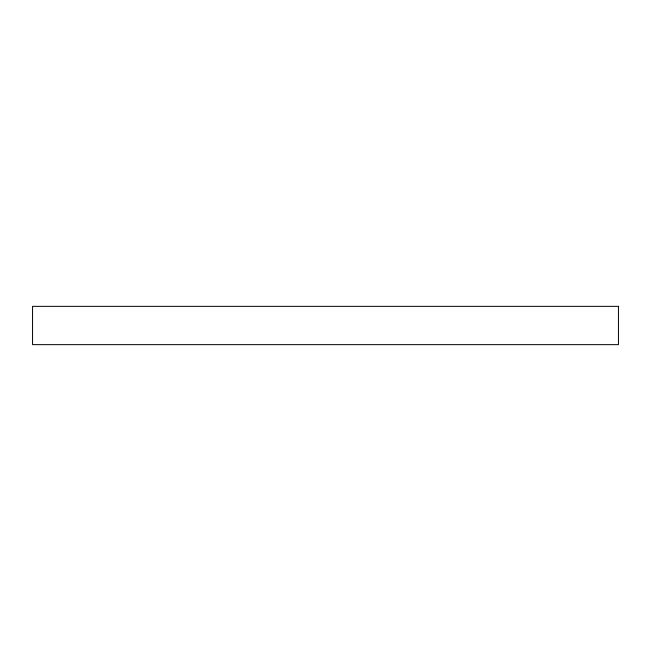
<?xml version="1.0" encoding="UTF-8"?>
<svg xmlns="http://www.w3.org/2000/svg" width="651" height="651" viewBox="0 0 651 651"><rect width="100%" height="100%" fill="white"/><g stroke="black" fill="none" stroke-linecap="round" stroke-linejoin="round"><path stroke-width="0.98" d="M618.45 306.352L32.55 306.352L32.55 344.648L618.45 344.648L618.45 306.352"/></g></svg>
